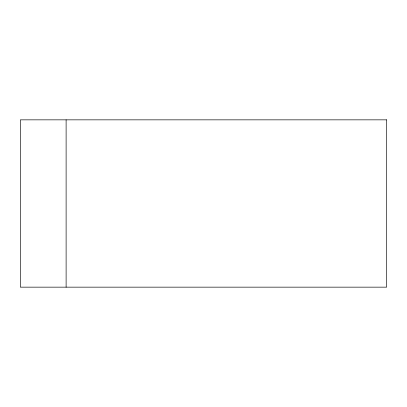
<?xml version="1.0" encoding="UTF-8"?>
<svg xmlns="http://www.w3.org/2000/svg" width="407" height="407" viewBox="0 0 407 407"><rect width="100%" height="100%" fill="white"/><g stroke="black" fill="none" stroke-linecap="round" stroke-linejoin="round"><path stroke-width="0.61" d="M66.112 119.846L66.112 287.154M386.65 119.846L20.35 119.846L20.35 287.154L386.65 287.154L386.65 119.846"/></g></svg>
